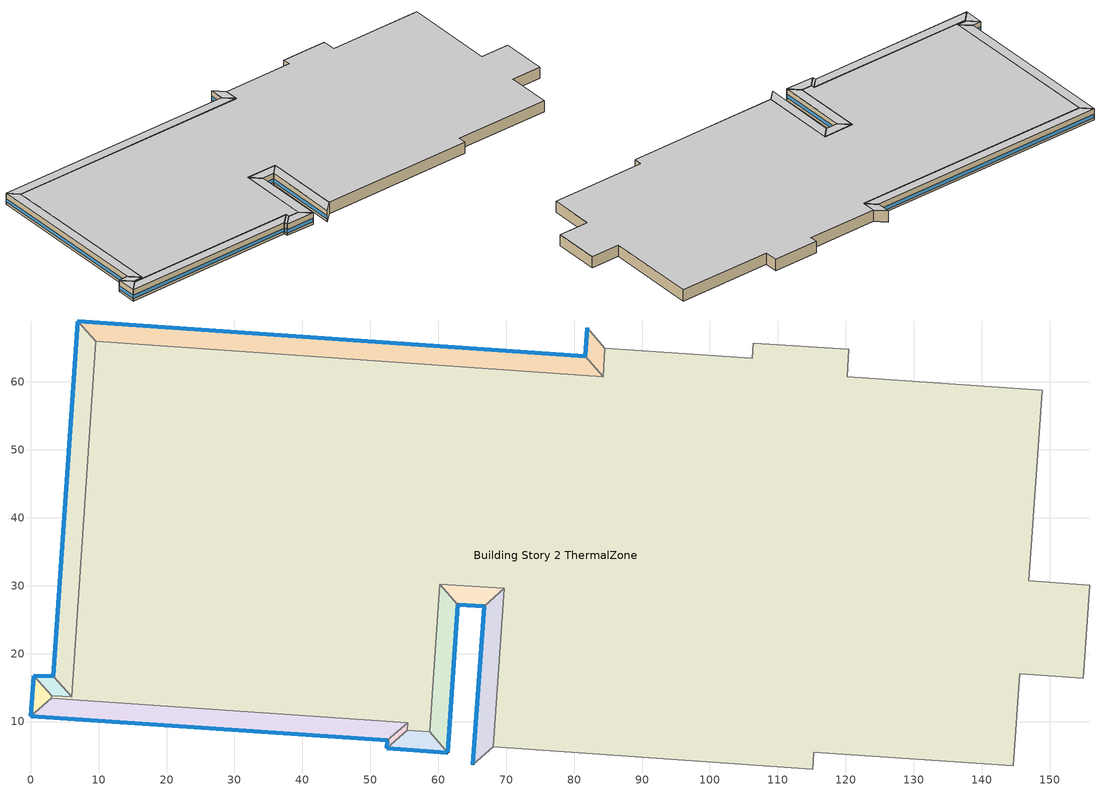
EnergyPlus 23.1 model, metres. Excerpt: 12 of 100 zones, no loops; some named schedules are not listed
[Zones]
Building Story 2 ThermalZone
 floor adiabatic (Typical Interior Floor): 84.28,60.74 84.54,64.97 106.2,63.5 106.37,65.72 120.42,64.78 120.17,60.78 148.88,58.79 146.95,30.7 155.91,30.03 154.97,16.35 145.59,17.01 144.67,3.46 115.27,5.46 115.11,3.02 68.09,6.29 69.74,29.63 60.24,30.21 58.76,8.47 55.45,8.72 55.53,9.84 3.02,13.4 3.09,13.79 6.02,13.68 9.58,65.95 z3.6
 wall adiabatic (Typical Interior Wall): 84.54,64.97 84.28,60.74 9.58,65.95 6.02,13.68 3.09,13.79 3.02,13.4 55.53,9.84 55.45,8.72 58.76,8.47 60.24,30.21 69.74,29.63 68.09,6.29 115.11,3.02 115.27,5.46 144.67,3.46 145.59,17.01 154.97,16.35 155.91,30.03 146.95,30.7 148.88,58.79 120.17,60.78 120.42,64.78 106.37,65.72 106.2,63.5 84.54,64.97 z3.6:7.2
 ceiling adiabatic (Typical Interior Ceiling): 9.58,65.95 6.02,13.68 3.09,13.79 3.02,13.4 55.53,9.84 55.45,8.72 58.76,8.47 60.24,30.21 69.74,29.63 68.09,6.29 115.11,3.02 115.27,5.46 144.67,3.46 145.59,17.01 154.97,16.35 155.91,30.03 146.95,30.7 148.88,58.79 120.17,60.78 120.42,64.78 106.37,65.72 106.2,63.5 84.54,64.97 84.28,60.74 z7.2
Building Story 2 ThermalZone 1
 floor adiabatic (Typical Interior Floor): 81.64,63.75 81.9,67.97 84.54,64.97 84.28,60.74 z3.6
 wall outside (Typical Insulated Steel Framed Exterior Wall R-12.99): 81.9,67.97 81.64,63.75 z3.6:7.2
 wall adiabatic (Typical Interior Wall): 81.64,63.75 84.28,60.74 84.54,64.97 81.9,67.97 z3.6:7.2
 window (U 0.55 SHGC 0.25): 81.89,67.94 81.65,63.77 z4.36:5.46
 ceiling adiabatic (Typical Interior Ceiling): 84.28,60.74 84.54,64.97 81.9,67.97 81.64,63.75 z7.2
Building Story 2 ThermalZone 15
 floor adiabatic (Typical Interior Ceiling): 65.06,3.67 66.74,26.99 69.74,29.63 68.09,6.29 z3.6
 wall outside (Typical Insulated Steel Framed Exterior Wall R-12.99): 66.74,26.99 65.06,3.67 z3.6:7.2
 wall adiabatic (Typical Interior Wall): 65.06,3.67 68.09,6.29 69.74,29.63 66.74,26.99 z3.6:7.2
 window (U 0.55 SHGC 0.25): 66.74,26.96 65.07,3.69 z4.36:5.44
 ceiling adiabatic (Typical Interior Ceiling): 68.09,6.29 69.74,29.63 66.74,26.99 65.06,3.67 z7.2
Building Story 2 ThermalZone 16
 floor adiabatic (Typical Interior Ceiling): 66.74,26.99 62.89,27.21 60.24,30.21 69.74,29.63 z3.6
 wall outside (Typical Insulated Steel Framed Exterior Wall R-12.99): 62.89,27.21 66.74,26.99 z3.6:7.2
 wall adiabatic (Typical Interior Wall): 66.74,26.99 69.74,29.63 60.24,30.21 62.89,27.21 z3.6:7.2
 window (U 0.55 SHGC 0.25): 62.91,27.21 66.71,26.99 z4.36:5.46
 ceiling adiabatic (Typical Interior Ceiling): 69.74,29.63 60.24,30.21 62.89,27.21 66.74,26.99 z7.2
Building Story 2 ThermalZone 17
 floor adiabatic (Typical Interior Ceiling): 62.89,27.21 61.38,5.44 58.76,8.47 60.24,30.21 z3.6
 wall outside (Typical Insulated Steel Framed Exterior Wall R-12.99): 61.38,5.44 62.89,27.21 z3.6:7.2
 wall adiabatic (Typical Interior Wall): 62.89,27.21 60.24,30.21 58.76,8.47 61.38,5.44 z3.6:7.2
 window (U 0.55 SHGC 0.25): 61.38,5.47 62.89,27.18 z4.36:5.44
 ceiling adiabatic (Typical Interior Ceiling): 60.24,30.21 58.76,8.47 61.38,5.44 62.89,27.21 z7.2
Building Story 2 ThermalZone 18
 floor adiabatic (Typical Interior Ceiling): 61.38,5.44 52.42,6.11 55.45,8.72 58.76,8.47 z3.6
 wall outside (Typical Insulated Steel Framed Exterior Wall R-12.99): 52.42,6.11 61.38,5.44 z3.6:7.2
 wall adiabatic (Typical Interior Wall): 61.38,5.44 58.76,8.47 55.45,8.72 52.42,6.11 z3.6:7.2
 window (U 0.55 SHGC 0.25): 52.45,6.11 61.35,5.44 z4.36:5.45
 ceiling adiabatic (Typical Interior Ceiling): 58.76,8.47 55.45,8.72 52.42,6.11 61.38,5.44 z7.2
Building Story 2 ThermalZone 19
 floor adiabatic (Typical Interior Ceiling): 52.42,6.11 52.5,7.22 55.53,9.84 55.45,8.72 z3.6
 wall outside (Typical Insulated Steel Framed Exterior Wall R-12.99): 52.5,7.22 52.42,6.11 z3.6:7.2
 wall adiabatic (Typical Interior Wall): 52.42,6.11 55.45,8.72 55.53,9.84 52.5,7.22 z3.6:7.2
 window (U 0.55 SHGC 0.25): 52.5,7.19 52.42,6.13 z4.36:5.49
 ceiling adiabatic (Typical Interior Ceiling): 55.45,8.72 55.53,9.84 52.5,7.22 52.42,6.11 z7.2
Building Story 2 ThermalZone 20
 floor adiabatic (Typical Interior Ceiling): 52.5,7.22 0,10.77 3.02,13.4 55.53,9.84 z3.6
 wall outside (Typical Insulated Steel Framed Exterior Wall R-12.99): 0,10.77 52.5,7.22 z3.6:7.2
 wall adiabatic (Typical Interior Wall): 52.5,7.22 55.53,9.84 3.02,13.4 0,10.77 z3.6:7.2
 window (U 0.55 SHGC 0.25): 0.03,10.77 52.48,7.22 z4.36:5.44
 ceiling adiabatic (Typical Interior Ceiling): 55.53,9.84 3.02,13.4 0,10.77 52.5,7.22 z7.2
Building Story 2 ThermalZone 21
 floor adiabatic (Typical Interior Ceiling): 0,10.77 0.42,16.77 3.09,13.79 3.02,13.4 z3.6
 wall outside (Typical Insulated Steel Framed Exterior Wall R-12.99): 0.42,16.77 0,10.77 z3.6:7.2
 wall adiabatic (Typical Interior Wall): 0,10.77 3.02,13.4 3.09,13.79 0.42,16.77 z3.6:7.2
 window (U 0.55 SHGC 0.25): 0.42,16.74 0,10.8 z4.36:5.45
 ceiling adiabatic (Typical Interior Ceiling): 3.02,13.4 3.09,13.79 0.42,16.77 0,10.77 z7.2
Building Story 2 ThermalZone 22
 floor adiabatic (Typical Interior Ceiling): 0.42,16.77 3.35,16.66 6.02,13.68 3.09,13.79 z3.6
 wall outside (Typical Insulated Steel Framed Exterior Wall R-12.99): 3.35,16.66 0.42,16.77 z3.6:7.2
 wall adiabatic (Typical Interior Wall): 0.42,16.77 3.09,13.79 6.02,13.68 3.35,16.66 z3.6:7.2
 window (U 0.55 SHGC 0.25): 3.32,16.66 0.44,16.77 z4.36:5.46
 ceiling adiabatic (Typical Interior Ceiling): 3.09,13.79 6.02,13.68 3.35,16.66 0.42,16.77 z7.2
Building Story 2 ThermalZone 23
 floor adiabatic (Typical Interior Ceiling): 3.35,16.66 6.95,68.97 9.58,65.95 6.02,13.68 z3.6
 wall outside (Typical Insulated Steel Framed Exterior Wall R-12.99): 6.95,68.97 3.35,16.66 z3.6:7.2
 wall adiabatic (Typical Interior Wall): 3.35,16.66 6.02,13.68 9.58,65.95 6.95,68.97 z3.6:7.2
 window (U 0.55 SHGC 0.25): 6.95,68.94 3.35,16.68 z4.36:5.44
 ceiling adiabatic (Typical Interior Ceiling): 6.02,13.68 9.58,65.95 6.95,68.97 3.35,16.66 z7.2
Building Story 2 ThermalZone 24
 floor adiabatic (Typical Interior Ceiling): 6.95,68.97 81.64,63.75 84.28,60.74 9.58,65.95 z3.6
 wall outside (Typical Insulated Steel Framed Exterior Wall R-12.99): 81.64,63.75 6.95,68.97 z3.6:7.2
 wall adiabatic (Typical Interior Wall): 6.95,68.97 9.58,65.95 84.28,60.74 81.64,63.75 z3.6:7.2
 window (U 0.55 SHGC 0.25): 81.62,63.75 6.98,68.97 z4.36:5.44
 ceiling adiabatic (Typical Interior Ceiling): 9.58,65.95 84.28,60.74 81.64,63.75 6.95,68.97 z7.2
[Building]
bld_16: Terrain=City
[Site:Location]
Jack Northrop Fld H_CA_USA: Latitude {deg}=41.3113; Longitude {deg}=-105.58; Time Zone {hr}=-8; Elevation {m}=21
[Site:GroundTemperature:FCfactorMethod]
18.8, 14.3, 13.6, 13.2, 13.3, 12.6, 15.3, 15.6, 17.7, 19.4, 19.7, 18.5
[Site:WaterMainsTemperature]
Calculation Method=Correlation; Annual Average Outdoor Air Temperature {C}=8.96667; Maximum Difference In Monthly Average Outdoor Air Temperatures {deltaC}=26.2
[SizingPeriod:DesignDay] Day of Month=21; Dry-Bulb Temperature Range Modifier Type=DefaultMultipliers; Humidity Condition Type=Wetbulb; Barometric Pressure {Pa}=98769; Rain Indicator=No; Snow Indicator=No; Daylight Saving Time Indicator=No; Begin Environment Reset Mode=FullResetAtBeginEnvironment
Name | Month | Day Type | Maximum Dry-Bulb Temperature {C} | Daily Dry-Bulb Temperature Range {deltaC} | Wetbulb or DewPoint at Maximum Dry-Bulb {C} | Wind Speed {m/s} | Wind Direction {deg} | Solar Model Indicator | ASHRAE Clear Sky Optical Depth for Beam Irradiance (taub) | ASHRAE Clear Sky Optical Depth for Diffuse Irradiance (taud) | Sky Clearness
Buffalo Niagara Intl Ap Ann Clg .4% Condns DB=>MWB 1 | 7 | SummerDesignDay | 30.3 | 9.3 | 21.8 | 5.7 | 240 | ASHRAETau | 0.462 | 2.001
Buffalo Niagara Intl Ap Ann Clg .4% Condns WB=>MDB 1 | 7 | SummerDesignDay | 27.8 | 9.3 | 23.8 | 5.7 | 240 | ASHRAETau | 0.462 | 2.001
Buffalo Niagara Intl Ap Ann Htg 99.6% Condns DB 1 | 1 | WinterDesignDay | -16.3 | 0 | -16.3 | 5.1 | 270 | ASHRAEClearSky |  |  | 0
[Material] Thermal Absorptance=0.9; Solar Absorptance=0.7
Name | Roughness | Thickness {m} | Conductivity {W/m-K} | Density {kg/m3} | Specific Heat {J/kg-K} | Visible Absorptance
100mm Normalweight concrete floor | MediumRough | 0.1016 | 2.31045 | 2322 | 832.557 | 0.7
25mm Stucco | Smooth | 0.0254 | 0.72 | 1856 | 840 | 0.7
5/8 in. Gypsum Board | MediumSmooth | 0.0159 | 0.16 | 800 | 1090 | 0.7
G01 13mm gypsum board | Smooth | 0.0127 | 0.160031 | 800.001 | 1090.73 | 0.5
Std Wood 6inch 1; Std Wood 6inch 2 | MediumSmooth | 0.15 | 0.12 | 540 | 1210 | 0.7
[Material:NoMass] Roughness=Smooth; Thermal Absorptance=0.9; Solar Absorptance=0.7
Name | Thermal Resistance {m2-K/W} | Visible Absorptance
CP02 CARPET PAD | 0.21648 | 0.8
Typical Insulation R-10.81 | 1.90342 | 0.7
[WindowMaterial:Gas]
Gap_1_W_0_0032: Gas Type=Air; Thickness {m}=0.0032
[WindowMaterial:Glazing] Optical Data Type=SpectralAverage; Infrared Transmittance at Normal Incidence=0; Back Side Infrared Hemispherical Emissivity=0.84; Conductivity {W/m-K}=1; Dirt Correction Factor for Solar and Visible Transmittance=1; Solar Diffusing=No
Name | Thickness {m} | Solar Transmittance at Normal Incidence | Front Side Solar Reflectance at Normal Incidence | Back Side Solar Reflectance at Normal Incidence | Visible Transmittance at Normal Incidence | Front Side Visible Reflectance at Normal Incidence | Back Side Visible Reflectance at Normal Incidence | Front Side Infrared Hemispherical Emissivity
Glass_2022F_LayerAvg | 0.0039 | 0.355897 | 0.394095 | 0.265645 | 0.677694 | 0.042734 | 0.05547 | 0.046
Glass_2175_LayerAvg | 0.0086 | 0.167758 | 0.217606 | 0.437978 | 0.416044 | 0.078729 | 0.10654 | 0.84
[Construction]
InteriorFurnishings 1: Std Wood 6inch 1
InteriorFurnishings 2: Std Wood 6inch 2
Typical Insulated Steel Framed Exterior Wall R-12.99: 25mm Stucco, 5/8 in. Gypsum Board, Typical Insulation R-10.81, 5/8 in. Gypsum Board
Typical Interior Ceiling: CP02 CARPET PAD, 100mm Normalweight concrete floor
Typical Interior Floor: 100mm Normalweight concrete floor, CP02 CARPET PAD
Typical Interior Wall: G01 13mm gypsum board, G01 13mm gypsum board
U 0.55 SHGC 0.25: Glass_2175_LayerAvg, Gap_1_W_0_0032, Glass_2022F_LayerAvg
[Zone] Multiplier=1; Part of Total Floor Area=Yes
Building Story 2 ThermalZone; Building Story 2 ThermalZone 1; Building Story 2 ThermalZone 15; Building Story 2 ThermalZone 16; Building Story 2 ThermalZone 17; Building Story 2 ThermalZone 18; Building Story 2 ThermalZone 19; Building Story 2 ThermalZone 20; Building Story 2 ThermalZone 21; Building Story 2 ThermalZone 22; Building Story 2 ThermalZone 23; Building Story 2 ThermalZone 24
[Space] Space Type=Story Mid Blended Space Type
Name | Zone
Building Story 2 Space | Building Story 2 ThermalZone
Building Story 2 Space 1 | Building Story 2 ThermalZone 1
Building Story 2 Space 15 | Building Story 2 ThermalZone 15
Building Story 2 Space 16 | Building Story 2 ThermalZone 16
Building Story 2 Space 17 | Building Story 2 ThermalZone 17
Building Story 2 Space 18 | Building Story 2 ThermalZone 18
Building Story 2 Space 19 | Building Story 2 ThermalZone 19
Building Story 2 Space 20 | Building Story 2 ThermalZone 20
Building Story 2 Space 21 | Building Story 2 ThermalZone 21
Building Story 2 Space 22 | Building Story 2 ThermalZone 22
Building Story 2 Space 23 | Building Story 2 ThermalZone 23
Building Story 2 Space 24 | Building Story 2 ThermalZone 24
[SpaceList]
Story Mid Blended Space Type: Building Story 2 Space 11, Building Story 2 Space, Building Story 2 Space 1, Building Story 2 Space 3, Building Story 2 Space 4, Building Story 2 Space 5, Building Story 2 Space 6, Building Story 2 Space 7, Building Story 2 Space 19, Building Story 2 Space 16, Building Story 2 Space 24, Building Story 2 Space 15, Building Story 2 Space 2, Building Story 2 Space 18, Building Story 2 Space 14, Building Story 2 Space 20, Building Story 2 Space 10, Building Story 2 Space 8, Building Story 2 Space 21, Building Story 2 Space 23, Building Story 2 Space 17, Building Story 2 Space 22, Building Story 2 Space 13, Building Story 2 Space 12, Building Story 2 Space 9
[InternalMass]
Name | Construction | Zone or ZoneList | Space or SpaceList | Surface Area {m2}
Building Story 2 Space SecondarySchool Classroom A  - Story Mid Mass; Building Story 2 Space SecondarySchool Classroom C  - Story Mid Mass | InteriorFurnishings 1 | Building Story 2 ThermalZone | Building Story 2 Space | 3436.07
Building Story 2 Space 1 SecondarySchool Classroom A  - Story Mid Mass; Building Story 2 Space 1 SecondarySchool Classroom C  - Story Mid Mass | InteriorFurnishings 1 | Building Story 2 ThermalZone 1 | Building Story 2 Space 1 | 5.33422
Building Story 2 Space 19 SecondarySchool Classroom A  - Story Mid Mass; Building Story 2 Space 19 SecondarySchool Classroom C  - Story Mid Mass | InteriorFurnishings 1 | Building Story 2 ThermalZone 19 | Building Story 2 Space 19 | 1.41863
Building Story 2 Space 16 SecondarySchool Classroom A  - Story Mid Mass; Building Story 2 Space 16 SecondarySchool Classroom C  - Story Mid Mass | InteriorFurnishings 1 | Building Story 2 ThermalZone 16 | Building Story 2 Space 16 | 8.461
Building Story 2 Space 24 SecondarySchool Classroom A  - Story Mid Mass; Building Story 2 Space 24 SecondarySchool Classroom C  - Story Mid Mass | InteriorFurnishings 1 | Building Story 2 ThermalZone 24 | Building Story 2 Space 24 | 94.526
Building Story 2 Space 15 SecondarySchool Classroom A  - Story Mid Mass; Building Story 2 Space 15 SecondarySchool Classroom C  - Story Mid Mass | InteriorFurnishings 1 | Building Story 2 ThermalZone 15 | Building Story 2 Space 15 | 29.4984
Building Story 2 Space 18 SecondarySchool Classroom A  - Story Mid Mass; Building Story 2 Space 18 SecondarySchool Classroom C  - Story Mid Mass | InteriorFurnishings 1 | Building Story 2 ThermalZone 18 | Building Story 2 Space 18 | 7.77531
Building Story 2 Space 20 SecondarySchool Classroom A  - Story Mid Mass; Building Story 2 Space 20 SecondarySchool Classroom C  - Story Mid Mass | InteriorFurnishings 1 | Building Story 2 ThermalZone 20 | Building Story 2 Space 20 | 66.4589
Building Story 2 Space 21 SecondarySchool Classroom A  - Story Mid Mass; Building Story 2 Space 21 SecondarySchool Classroom C  - Story Mid Mass | InteriorFurnishings 1 | Building Story 2 ThermalZone 21 | Building Story 2 Space 21 | 4.08603
Building Story 2 Space 23 SecondarySchool Classroom A  - Story Mid Mass; Building Story 2 Space 23 SecondarySchool Classroom C  - Story Mid Mass | InteriorFurnishings 1 | Building Story 2 ThermalZone 23 | Building Story 2 Space 23 | 66.8042
Building Story 2 Space 17 SecondarySchool Classroom A  - Story Mid Mass; Building Story 2 Space 17 SecondarySchool Classroom C  - Story Mid Mass | InteriorFurnishings 1 | Building Story 2 ThermalZone 17 | Building Story 2 Space 17 | 27.6343
Building Story 2 Space 22 SecondarySchool Classroom A  - Story Mid Mass; Building Story 2 Space 22 SecondarySchool Classroom C  - Story Mid Mass | InteriorFurnishings 1 | Building Story 2 ThermalZone 22 | Building Story 2 Space 22 | 3.77201
Building Story 2 Space SecondarySchool Classroom A end_a - Story Mid Mass; Building Story 2 Space SecondarySchool Classroom C end_a - Story Mid Mass | InteriorFurnishings 1 | Building Story 2 ThermalZone | Building Story 2 Space | 176.794
Building Story 2 Space 1 SecondarySchool Classroom A end_a - Story Mid Mass; Building Story 2 Space 1 SecondarySchool Classroom C end_a - Story Mid Mass | InteriorFurnishings 1 | Building Story 2 ThermalZone 1 | Building Story 2 Space 1 | 0.274458
Building Story 2 Space 19 SecondarySchool Classroom A end_a - Story Mid Mass; Building Story 2 Space 19 SecondarySchool Classroom C end_a - Story Mid Mass | InteriorFurnishings 1 | Building Story 2 ThermalZone 19 | Building Story 2 Space 19 | 0.0729919
Building Story 2 Space 16 SecondarySchool Classroom A end_a - Story Mid Mass; Building Story 2 Space 16 SecondarySchool Classroom C end_a - Story Mid Mass | InteriorFurnishings 1 | Building Story 2 ThermalZone 16 | Building Story 2 Space 16 | 0.435338
Building Story 2 Space 24 SecondarySchool Classroom A end_a - Story Mid Mass; Building Story 2 Space 24 SecondarySchool Classroom C end_a - Story Mid Mass | InteriorFurnishings 1 | Building Story 2 ThermalZone 24 | Building Story 2 Space 24 | 4.86359
Building Story 2 Space 15 SecondarySchool Classroom A end_a - Story Mid Mass; Building Story 2 Space 15 SecondarySchool Classroom C end_a - Story Mid Mass | InteriorFurnishings 1 | Building Story 2 ThermalZone 15 | Building Story 2 Space 15 | 1.51776
Building Story 2 Space 18 SecondarySchool Classroom A end_a - Story Mid Mass; Building Story 2 Space 18 SecondarySchool Classroom C end_a - Story Mid Mass | InteriorFurnishings 1 | Building Story 2 ThermalZone 18 | Building Story 2 Space 18 | 0.400058
Building Story 2 Space 20 SecondarySchool Classroom A end_a - Story Mid Mass; Building Story 2 Space 20 SecondarySchool Classroom C end_a - Story Mid Mass | InteriorFurnishings 1 | Building Story 2 ThermalZone 20 | Building Story 2 Space 20 | 3.41947
Building Story 2 Space 21 SecondarySchool Classroom A end_a - Story Mid Mass; Building Story 2 Space 21 SecondarySchool Classroom C end_a - Story Mid Mass | InteriorFurnishings 1 | Building Story 2 ThermalZone 21 | Building Story 2 Space 21 | 0.210236
Building Story 2 Space 23 SecondarySchool Classroom A end_a - Story Mid Mass; Building Story 2 Space 23 SecondarySchool Classroom C end_a - Story Mid Mass | InteriorFurnishings 1 | Building Story 2 ThermalZone 23 | Building Story 2 Space 23 | 3.43723
Building Story 2 Space 17 SecondarySchool Classroom A end_a - Story Mid Mass; Building Story 2 Space 17 SecondarySchool Classroom C end_a - Story Mid Mass | InteriorFurnishings 1 | Building Story 2 ThermalZone 17 | Building Story 2 Space 17 | 1.42185
Building Story 2 Space 22 SecondarySchool Classroom A end_a - Story Mid Mass; Building Story 2 Space 22 SecondarySchool Classroom C end_a - Story Mid Mass | InteriorFurnishings 1 | Building Story 2 ThermalZone 22 | Building Story 2 Space 22 | 0.194079
Building Story 2 Space SecondarySchool Corridor B  - Story Mid Mass | InteriorFurnishings 1 | Building Story 2 ThermalZone | Building Story 2 Space | 4845.08
Building Story 2 Space 1 SecondarySchool Corridor B  - Story Mid Mass | InteriorFurnishings 1 | Building Story 2 ThermalZone 1 | Building Story 2 Space 1 | 7.52158
Building Story 2 Space 19 SecondarySchool Corridor B  - Story Mid Mass | InteriorFurnishings 1 | Building Story 2 ThermalZone 19 | Building Story 2 Space 19 | 2.00036
Building Story 2 Space 16 SecondarySchool Corridor B  - Story Mid Mass | InteriorFurnishings 1 | Building Story 2 ThermalZone 16 | Building Story 2 Space 16 | 11.9305
Building Story 2 Space 24 SecondarySchool Corridor B  - Story Mid Mass | InteriorFurnishings 1 | Building Story 2 ThermalZone 24 | Building Story 2 Space 24 | 133.288
Building Story 2 Space 15 SecondarySchool Corridor B  - Story Mid Mass | InteriorFurnishings 1 | Building Story 2 ThermalZone 15 | Building Story 2 Space 15 | 41.5945
Building Story 2 Space 18 SecondarySchool Corridor B  - Story Mid Mass | InteriorFurnishings 1 | Building Story 2 ThermalZone 18 | Building Story 2 Space 18 | 10.9637
Building Story 2 Space 20 SecondarySchool Corridor B  - Story Mid Mass | InteriorFurnishings 1 | Building Story 2 ThermalZone 20 | Building Story 2 Space 20 | 93.7112
Building Story 2 Space 21 SecondarySchool Corridor B  - Story Mid Mass | InteriorFurnishings 1 | Building Story 2 ThermalZone 21 | Building Story 2 Space 21 | 5.76156
Building Story 2 Space 23 SecondarySchool Corridor B  - Story Mid Mass | InteriorFurnishings 1 | Building Story 2 ThermalZone 23 | Building Story 2 Space 23 | 94.1981
Building Story 2 Space 17 SecondarySchool Corridor B  - Story Mid Mass | InteriorFurnishings 1 | Building Story 2 ThermalZone 17 | Building Story 2 Space 17 | 38.9661
Building Story 2 Space 22 SecondarySchool Corridor B  - Story Mid Mass | InteriorFurnishings 1 | Building Story 2 ThermalZone 22 | Building Story 2 Space 22 | 5.31877
Building Story 2 Space SecondarySchool Corridor B end_a - Story Mid Mass | InteriorFurnishings 1 | Building Story 2 ThermalZone | Building Story 2 Space | 249.291
Building Story 2 Space 1 SecondarySchool Corridor B end_a - Story Mid Mass | InteriorFurnishings 1 | Building Story 2 ThermalZone 1 | Building Story 2 Space 1 | 0.387003
Building Story 2 Space 19 SecondarySchool Corridor B end_a - Story Mid Mass | InteriorFurnishings 1 | Building Story 2 ThermalZone 19 | Building Story 2 Space 19 | 0.102923
Building Story 2 Space 16 SecondarySchool Corridor B end_a - Story Mid Mass | InteriorFurnishings 1 | Building Story 2 ThermalZone 16 | Building Story 2 Space 16 | 0.613854
Building Story 2 Space 24 SecondarySchool Corridor B end_a - Story Mid Mass | InteriorFurnishings 1 | Building Story 2 ThermalZone 24 | Building Story 2 Space 24 | 6.85796
Building Story 2 Space 15 SecondarySchool Corridor B end_a - Story Mid Mass | InteriorFurnishings 1 | Building Story 2 ThermalZone 15 | Building Story 2 Space 15 | 2.14014
Building Story 2 Space 18 SecondarySchool Corridor B end_a - Story Mid Mass | InteriorFurnishings 1 | Building Story 2 ThermalZone 18 | Building Story 2 Space 18 | 0.564107
Building Story 2 Space 20 SecondarySchool Corridor B end_a - Story Mid Mass | InteriorFurnishings 1 | Building Story 2 ThermalZone 20 | Building Story 2 Space 20 | 4.82166
Building Story 2 Space 21 SecondarySchool Corridor B end_a - Story Mid Mass | InteriorFurnishings 1 | Building Story 2 ThermalZone 21 | Building Story 2 Space 21 | 0.296446
Building Story 2 Space 23 SecondarySchool Corridor B end_a - Story Mid Mass | InteriorFurnishings 1 | Building Story 2 ThermalZone 23 | Building Story 2 Space 23 | 4.84672
Building Story 2 Space 17 SecondarySchool Corridor B end_a - Story Mid Mass | InteriorFurnishings 1 | Building Story 2 ThermalZone 17 | Building Story 2 Space 17 | 2.0049
Building Story 2 Space 22 SecondarySchool Corridor B end_a - Story Mid Mass | InteriorFurnishings 1 | Building Story 2 ThermalZone 22 | Building Story 2 Space 22 | 0.273663
Building Story 2 Space SecondarySchool Gym A  - Story Mid Mass; Building Story 2 Space SecondarySchool Gym C  - Story Mid Mass | InteriorFurnishings 1 | Building Story 2 ThermalZone | Building Story 2 Space | 143.261
Building Story 2 Space 1 SecondarySchool Gym A  - Story Mid Mass; Building Story 2 Space 1 SecondarySchool Gym C  - Story Mid Mass | InteriorFurnishings 1 | Building Story 2 ThermalZone 1 | Building Story 2 Space 1 | 0.222401
Building Story 2 Space 19 SecondarySchool Gym A  - Story Mid Mass; Building Story 2 Space 19 SecondarySchool Gym C  - Story Mid Mass | InteriorFurnishings 1 | Building Story 2 ThermalZone 19 | Building Story 2 Space 19 | 0.0591473
Building Story 2 Space 16 SecondarySchool Gym A  - Story Mid Mass; Building Story 2 Space 16 SecondarySchool Gym C  - Story Mid Mass | InteriorFurnishings 1 | Building Story 2 ThermalZone 16 | Building Story 2 Space 16 | 0.352766
Building Story 2 Space 24 SecondarySchool Gym A  - Story Mid Mass; Building Story 2 Space 24 SecondarySchool Gym C  - Story Mid Mass | InteriorFurnishings 1 | Building Story 2 ThermalZone 24 | Building Story 2 Space 24 | 3.9411
Building Story 2 Space 15 SecondarySchool Gym A  - Story Mid Mass; Building Story 2 Space 15 SecondarySchool Gym C  - Story Mid Mass | InteriorFurnishings 1 | Building Story 2 ThermalZone 15 | Building Story 2 Space 15 | 1.22988
Building Story 2 Space 18 SecondarySchool Gym A  - Story Mid Mass; Building Story 2 Space 18 SecondarySchool Gym C  - Story Mid Mass | InteriorFurnishings 1 | Building Story 2 ThermalZone 18 | Building Story 2 Space 18 | 0.324178
Building Story 2 Space 20 SecondarySchool Gym A  - Story Mid Mass; Building Story 2 Space 20 SecondarySchool Gym C  - Story Mid Mass | InteriorFurnishings 1 | Building Story 2 ThermalZone 20 | Building Story 2 Space 20 | 2.77089
Building Story 2 Space 21 SecondarySchool Gym A  - Story Mid Mass; Building Story 2 Space 21 SecondarySchool Gym C  - Story Mid Mass | InteriorFurnishings 1 | Building Story 2 ThermalZone 21 | Building Story 2 Space 21 | 0.17036
Building Story 2 Space 23 SecondarySchool Gym A  - Story Mid Mass; Building Story 2 Space 23 SecondarySchool Gym C  - Story Mid Mass | InteriorFurnishings 1 | Building Story 2 ThermalZone 23 | Building Story 2 Space 23 | 2.78528
Building Story 2 Space 17 SecondarySchool Gym A  - Story Mid Mass; Building Story 2 Space 17 SecondarySchool Gym C  - Story Mid Mass | InteriorFurnishings 1 | Building Story 2 ThermalZone 17 | Building Story 2 Space 17 | 1.15216
Building Story 2 Space 22 SecondarySchool Gym A  - Story Mid Mass; Building Story 2 Space 22 SecondarySchool Gym C  - Story Mid Mass | InteriorFurnishings 1 | Building Story 2 ThermalZone 22 | Building Story 2 Space 22 | 0.157267
Building Story 2 Space SecondarySchool Gym A end_b - Story Mid Mass; Building Story 2 Space SecondarySchool Gym C end_b - Story Mid Mass | InteriorFurnishings 1 | Building Story 2 ThermalZone | Building Story 2 Space | 35.5046
Building Story 2 Space 1 SecondarySchool Gym A end_b - Story Mid Mass; Building Story 2 Space 1 SecondarySchool Gym C end_b - Story Mid Mass | InteriorFurnishings 1 | Building Story 2 ThermalZone 1 | Building Story 2 Space 1 | 0.055118
Building Story 2 Space 19 SecondarySchool Gym A end_b - Story Mid Mass; Building Story 2 Space 19 SecondarySchool Gym C end_b - Story Mid Mass | InteriorFurnishings 1 | Building Story 2 ThermalZone 19 | Building Story 2 Space 19 | 0.0146586
Building Story 2 Space 16 SecondarySchool Gym A end_b - Story Mid Mass; Building Story 2 Space 16 SecondarySchool Gym C end_b - Story Mid Mass | InteriorFurnishings 1 | Building Story 2 ThermalZone 16 | Building Story 2 Space 16 | 0.0874267
Building Story 2 Space 24 SecondarySchool Gym A end_b - Story Mid Mass; Building Story 2 Space 24 SecondarySchool Gym C end_b - Story Mid Mass | InteriorFurnishings 1 | Building Story 2 ThermalZone 24 | Building Story 2 Space 24 | 0.976728
Building Story 2 Space 15 SecondarySchool Gym A end_b - Story Mid Mass; Building Story 2 Space 15 SecondarySchool Gym C end_b - Story Mid Mass | InteriorFurnishings 1 | Building Story 2 ThermalZone 15 | Building Story 2 Space 15 | 0.304804
Building Story 2 Space 18 SecondarySchool Gym A end_b - Story Mid Mass; Building Story 2 Space 18 SecondarySchool Gym C end_b - Story Mid Mass | InteriorFurnishings 1 | Building Story 2 ThermalZone 18 | Building Story 2 Space 18 | 0.0803416
Building Story 2 Space 20 SecondarySchool Gym A end_b - Story Mid Mass; Building Story 2 Space 20 SecondarySchool Gym C end_b - Story Mid Mass | InteriorFurnishings 1 | Building Story 2 ThermalZone 20 | Building Story 2 Space 20 | 0.686713
Building Story 2 Space 21 SecondarySchool Gym A end_b - Story Mid Mass; Building Story 2 Space 21 SecondarySchool Gym C end_b - Story Mid Mass | InteriorFurnishings 1 | Building Story 2 ThermalZone 21 | Building Story 2 Space 21 | 0.0422206
Building Story 2 Space 23 SecondarySchool Gym A end_b - Story Mid Mass; Building Story 2 Space 23 SecondarySchool Gym C end_b - Story Mid Mass | InteriorFurnishings 1 | Building Story 2 ThermalZone 23 | Building Story 2 Space 23 | 0.690281
Building Story 2 Space 17 SecondarySchool Gym A end_b - Story Mid Mass; Building Story 2 Space 17 SecondarySchool Gym C end_b - Story Mid Mass | InteriorFurnishings 1 | Building Story 2 ThermalZone 17 | Building Story 2 Space 17 | 0.285543
Building Story 2 Space 22 SecondarySchool Gym A end_b - Story Mid Mass; Building Story 2 Space 22 SecondarySchool Gym C end_b - Story Mid Mass | InteriorFurnishings 1 | Building Story 2 ThermalZone 22 | Building Story 2 Space 22 | 0.0389758
Building Story 2 Space SecondarySchool Gym B  - Story Mid Mass | InteriorFurnishings 1 | Building Story 2 ThermalZone | Building Story 2 Space | 2146.09
Building Story 2 Space 1 SecondarySchool Gym B  - Story Mid Mass | InteriorFurnishings 1 | Building Story 2 ThermalZone 1 | Building Story 2 Space 1 | 3.33163
Building Story 2 Space 19 SecondarySchool Gym B  - Story Mid Mass | InteriorFurnishings 1 | Building Story 2 ThermalZone 19 | Building Story 2 Space 19 | 0.886045
Building Story 2 Space 16 SecondarySchool Gym B  - Story Mid Mass | InteriorFurnishings 1 | Building Story 2 ThermalZone 16 | Building Story 2 Space 16 | 5.28455
Building Story 2 Space 24 SecondarySchool Gym B  - Story Mid Mass | InteriorFurnishings 1 | Building Story 2 ThermalZone 24 | Building Story 2 Space 24 | 59.0388
Building Story 2 Space 15 SecondarySchool Gym B  - Story Mid Mass | InteriorFurnishings 1 | Building Story 2 ThermalZone 15 | Building Story 2 Space 15 | 18.424
Building Story 2 Space 18 SecondarySchool Gym B  - Story Mid Mass | InteriorFurnishings 1 | Building Story 2 ThermalZone 18 | Building Story 2 Space 18 | 4.85629
Building Story 2 Space 20 SecondarySchool Gym B  - Story Mid Mass | InteriorFurnishings 1 | Building Story 2 ThermalZone 20 | Building Story 2 Space 20 | 41.5087
Building Story 2 Space 21 SecondarySchool Gym B  - Story Mid Mass | InteriorFurnishings 1 | Building Story 2 ThermalZone 21 | Building Story 2 Space 21 | 2.55204
Building Story 2 Space 23 SecondarySchool Gym B  - Story Mid Mass | InteriorFurnishings 1 | Building Story 2 ThermalZone 23 | Building Story 2 Space 23 | 41.7244
Building Story 2 Space 17 SecondarySchool Gym B  - Story Mid Mass | InteriorFurnishings 1 | Building Story 2 ThermalZone 17 | Building Story 2 Space 17 | 17.2598
Building Story 2 Space 22 SecondarySchool Gym B  - Story Mid Mass | InteriorFurnishings 1 | Building Story 2 ThermalZone 22 | Building Story 2 Space 22 | 2.35591
Building Story 2 Space SecondarySchool Gym B end_b - Story Mid Mass | InteriorFurnishings 1 | Building Story 2 ThermalZone | Building Story 2 Space | 531.87
Building Story 2 Space 1 SecondarySchool Gym B end_b - Story Mid Mass | InteriorFurnishings 1 | Building Story 2 ThermalZone 1 | Building Story 2 Space 1 | 0.825684
Building Story 2 Space 19 SecondarySchool Gym B end_b - Story Mid Mass | InteriorFurnishings 1 | Building Story 2 ThermalZone 19 | Building Story 2 Space 19 | 0.21959
Building Story 2 Space 16 SecondarySchool Gym B end_b - Story Mid Mass | InteriorFurnishings 1 | Building Story 2 ThermalZone 16 | Building Story 2 Space 16 | 1.30968
Building Story 2 Space 24 SecondarySchool Gym B end_b - Story Mid Mass | InteriorFurnishings 1 | Building Story 2 ThermalZone 24 | Building Story 2 Space 24 | 14.6317
Building Story 2 Space 15 SecondarySchool Gym B end_b - Story Mid Mass | InteriorFurnishings 1 | Building Story 2 ThermalZone 15 | Building Story 2 Space 15 | 4.56605
Building Story 2 Space 18 SecondarySchool Gym B end_b - Story Mid Mass | InteriorFurnishings 1 | Building Story 2 ThermalZone 18 | Building Story 2 Space 18 | 1.20354
Building Story 2 Space 20 SecondarySchool Gym B end_b - Story Mid Mass | InteriorFurnishings 1 | Building Story 2 ThermalZone 20 | Building Story 2 Space 20 | 10.2872
Building Story 2 Space 21 SecondarySchool Gym B end_b - Story Mid Mass | InteriorFurnishings 1 | Building Story 2 ThermalZone 21 | Building Story 2 Space 21 | 0.632477
Building Story 2 Space 23 SecondarySchool Gym B end_b - Story Mid Mass | InteriorFurnishings 1 | Building Story 2 ThermalZone 23 | Building Story 2 Space 23 | 10.3406
Building Story 2 Space 17 SecondarySchool Gym B end_b - Story Mid Mass | InteriorFurnishings 1 | Building Story 2 ThermalZone 17 | Building Story 2 Space 17 | 4.27751
Building Story 2 Space 22 SecondarySchool Gym B end_b - Story Mid Mass | InteriorFurnishings 1 | Building Story 2 ThermalZone 22 | Building Story 2 Space 22 | 0.583869
Building Story 2 Space Mass | InteriorFurnishings 2 | Building Story 2 ThermalZone | Building Story 2 Space | 15355.6
Building Story 2 Space 1 Mass | InteriorFurnishings 2 | Building Story 2 ThermalZone 1 | Building Story 2 Space 1 | 23.8383
Building Story 2 Space 15 Mass | InteriorFurnishings 2 | Building Story 2 ThermalZone 15 | Building Story 2 Space 15 | 131.826
Building Story 2 Space 16 Mass | InteriorFurnishings 2 | Building Story 2 ThermalZone 16 | Building Story 2 Space 16 | 37.8117
Building Story 2 Space 17 Mass | InteriorFurnishings 2 | Building Story 2 ThermalZone 17 | Building Story 2 Space 17 | 123.496
Building Story 2 Space 18 Mass | InteriorFurnishings 2 | Building Story 2 ThermalZone 18 | Building Story 2 Space 18 | 34.7474
Building Story 2 Space 19 Mass | InteriorFurnishings 2 | Building Story 2 ThermalZone 19 | Building Story 2 Space 19 | 6.33977
Building Story 2 Space 20 Mass | InteriorFurnishings 2 | Building Story 2 ThermalZone 20 | Building Story 2 Space 20 | 297.001
Building Story 2 Space 21 Mass | InteriorFurnishings 2 | Building Story 2 ThermalZone 21 | Building Story 2 Space 21 | 18.2602
Building Story 2 Space 22 Mass | InteriorFurnishings 2 | Building Story 2 ThermalZone 22 | Building Story 2 Space 22 | 16.8569
Building Story 2 Space 23 Mass | InteriorFurnishings 2 | Building Story 2 ThermalZone 23 | Building Story 2 Space 23 | 298.544
Building Story 2 Space 24 Mass | InteriorFurnishings 2 | Building Story 2 ThermalZone 24 | Building Story 2 Space 24 | 422.431
[Lights] Zone or ZoneList or Space or SpaceList=Story Mid Blended Space Type; Design Level Calculation Method=Watts/Area; Return Air Fraction=0; Fraction Radiant=0.37; Fraction Visible=0.2; Fraction Replaceable=1
Name | Schedule | Watts per Zone Floor Area {W/m2}
SecondarySchool Classroom Lights 1 | SchoolSecondary BLDG_LIGHT_CLASSROOM_SCH_2013 | 6.28069
SecondarySchool Corridor Lights 1 | SchoolSecondary BLDG_LIGHT_CORRIDOR_SCH_2013 | 2.35688
SecondarySchool Gym Lights 2 | SchoolSecondary BLDG_LIGHT_GYM_SCH_2013 | 1.53202
[People] Zone or ZoneList or Space or SpaceList=Story Mid Blended Space Type; Number of People Calculation Method=People/Area; Fraction Radiant=0.3; Activity Level Schedule=SchoolSecondary ACTIVITY_SCH; Enable ASHRAE 55 Comfort Warnings=Yes; Mean Radiant Temperature Calculation Type=ZoneAveraged; Work Efficiency Schedule=Work Efficiency Schedule; Clothing Insulation Schedule=Clothing Schedule; Air Velocity Schedule=Air Velocity Schedule; Thermal Comfort Model 1 Type=Fanger
Name | Number of People Schedule | People per Floor Area {person/m2}
SecondarySchool Classroom People 1 | SchoolSecondary BLDG_OCC_SCH | 0.177277
SecondarySchool Gym People 2 | SchoolSecondary BLDG_OCC_SCH_Gym | 0.0638343
[ElectricEquipment] Zone or ZoneList or Space or SpaceList=Story Mid Blended Space Type; Schedule=SchoolSecondary BLDG_EQUIP_SCH_2013; Design Level Calculation Method=Watts/Area; Fraction Latent=0; Fraction Radiant=0.5; Fraction Lost=0
Name | Watts per Zone Floor Area {W/m2}
SecondarySchool Classroom Elec Equip 1 | 4.70545
SecondarySchool Corridor Elec Equip 1 | 1.32128
SecondarySchool Gym Elec Equip 2 | 0.978793
[ZoneInfiltration:DesignFlowRate] Zone or ZoneList or Space or SpaceList=Story Mid Blended Space Type; Schedule=Always On Discrete; Design Flow Rate Calculation Method=Flow/ExteriorArea; Constant Term Coefficient=0; Temperature Term Coefficient=0; Velocity Term Coefficient=0.224; Velocity Squared Term Coefficient=0
Name | Flow Rate per Exterior Surface Area {m3/s-m2}
SecondarySchool Classroom A  - Story Mid Infiltration; SecondarySchool Classroom C  - Story Mid Infiltration | 0.000130385
SecondarySchool Classroom A end_a - Story Mid Infiltration; SecondarySchool Classroom C end_a - Story Mid Infiltration | 4.01141e-05
SecondarySchool Corridor B end_a - Story Mid Infiltration | 4.71038e-05
SecondarySchool Gym A  - Story Mid Infiltration; SecondarySchool Gym C  - Story Mid Infiltration | 2.70693e-05
SecondarySchool Gym A end_b - Story Mid Infiltration; SecondarySchool Gym C end_b - Story Mid Infiltration | 1.34173e-05
SecondarySchool Gym B end_b - Story Mid Infiltration | 0.000100497
[Daylighting:Controls] Lighting Control Type=Stepped; Minimum Input Power Fraction for Continuous or ContinuousOff Dimming Control=0.3; Minimum Light Output Fraction for Continuous or ContinuousOff Dimming Control=0.2; Number of Stepped Control Steps=3; Probability Lighting will be Reset When Needed in Manual Stepped Control=1; Glare Calculation Azimuth Angle of View Direction Clockwise from Zone y-Axis {deg}=-0; Maximum Allowable Discomfort Glare Index=22; Illuminance Setpoint at Reference Point 1 {lux}=215; Illuminance Setpoint at Reference Point 2 {lux}=215
Name | Zone or Space | Glare Calculation Daylighting Reference Point | Daylighting Reference Point 1 | Fraction of Lights Controlled by Reference Point 1 | Daylighting Reference Point 2 | Fraction of Lights Controlled by Reference Point 2
Building Story 2 ThermalZone 15 DaylightingControls | Building Story 2 ThermalZone 15 | Building Story 2 Space 15 Daylt Sensor 1 | Building Story 2 Space 15 Daylt Sensor 1 | 0.647 | Building Story 2 Space 15 Daylt Sensor 2 | 0.324
Building Story 2 ThermalZone 17 DaylightingControls | Building Story 2 ThermalZone 17 | Building Story 2 Space 17 Daylt Sensor 1 | Building Story 2 Space 17 Daylt Sensor 1 | 0.644 | Building Story 2 Space 17 Daylt Sensor 2 | 0.326
Building Story 2 ThermalZone 20 DaylightingControls | Building Story 2 ThermalZone 20 | Building Story 2 Space 20 Daylt Sensor 1 | Building Story 2 Space 20 Daylt Sensor 1 | 0.65 | Building Story 2 Space 20 Daylt Sensor 2 | 0.337
Building Story 2 ThermalZone 23 DaylightingControls | Building Story 2 ThermalZone 23 | Building Story 2 Space 23 Daylt Sensor 1 | Building Story 2 Space 23 Daylt Sensor 1 | 0.644 | Building Story 2 Space 23 Daylt Sensor 2 | 0.343
Building Story 2 ThermalZone 24 DaylightingControls | Building Story 2 ThermalZone 24 | Building Story 2 Space 24 Daylt Sensor 1 | Building Story 2 Space 24 Daylt Sensor 1 | 0.651 | Building Story 2 Space 24 Daylt Sensor 2 | 0.34
[Exterior:Lights] Control Option=AstronomicalClock
Name | Schedule | Design Level {W}
Building Facades | Schedule Ruleset 1 | 1910.28
Main Entries | Schedule Ruleset 2 | 934.191
Other Doors | Schedule Ruleset 2 | 2078.57
Parking Areas and Drives | Schedule Ruleset 2 | 37178.1
[Schedule:Week:Daily]
SchoolSecondary BLDG_LIGHT_CLASSROOM_SCH_2013 Week Rule - Jan1-Jan3: SchoolSecondary BLDG_LIGHT_CLASSROOM_SCH_2013 Wkdy Day, SchoolSecondary BLDG_LIGHT_CLASSROOM_SCH_2013 Wkdy Day, SchoolSecondary BLDG_LIGHT_CLASSROOM_SCH_2013 Wkdy Day, SchoolSecondary BLDG_LIGHT_CLASSROOM_SCH_2013 Wkdy Day, SchoolSecondary BLDG_LIGHT_CLASSROOM_SCH_2013 Wkdy Day, SchoolSecondary BLDG_LIGHT_CLASSROOM_SCH_2013 Wkdy Day, SchoolSecondary BLDG_LIGHT_CLASSROOM_SCH_2013 Wknd Day, SchoolSecondary BLDG_LIGHT_CLASSROOM_SCH_2013 Default, SchoolSecondary BLDG_LIGHT_CLASSROOM_SCH_2013 Summer Design Day, SchoolSecondary BLDG_LIGHT_CLASSROOM_SCH_2013 Winter Design Day, SchoolSecondary BLDG_LIGHT_CLASSROOM_SCH_2013 Default, SchoolSecondary BLDG_LIGHT_CLASSROOM_SCH_2013 Default
SchoolSecondary BLDG_LIGHT_CLASSROOM_SCH_2013 Week Rule - Jan4-Jun27: SchoolSecondary BLDG_LIGHT_CLASSROOM_SCH_2013 Wknd Day, SchoolSecondary BLDG_LIGHT_CLASSROOM_SCH_2013 Wkdy Day, SchoolSecondary BLDG_LIGHT_CLASSROOM_SCH_2013 Wkdy Day, SchoolSecondary BLDG_LIGHT_CLASSROOM_SCH_2013 Wkdy Day, SchoolSecondary BLDG_LIGHT_CLASSROOM_SCH_2013 Wkdy Day, SchoolSecondary BLDG_LIGHT_CLASSROOM_SCH_2013 Wkdy Day, SchoolSecondary BLDG_LIGHT_CLASSROOM_SCH_2013 Wknd Day, SchoolSecondary BLDG_LIGHT_CLASSROOM_SCH_2013 Default, SchoolSecondary BLDG_LIGHT_CLASSROOM_SCH_2013 Summer Design Day, SchoolSecondary BLDG_LIGHT_CLASSROOM_SCH_2013 Winter Design Day, SchoolSecondary BLDG_LIGHT_CLASSROOM_SCH_2013 Default, SchoolSecondary BLDG_LIGHT_CLASSROOM_SCH_2013 Default
SchoolSecondary BLDG_LIGHT_CLASSROOM_SCH_2013 Week Rule - Jun28-Jul4: SchoolSecondary BLDG_LIGHT_CLASSROOM_SCH_2013 Wknd Day, SchoolSecondary BLDG_LIGHT_CLASSROOM_SCH_2013 Wkdy Day, SchoolSecondary BLDG_LIGHT_CLASSROOM_SCH_2013 Wkdy Day, SchoolSecondary BLDG_LIGHT_CLASSROOM_SCH_2013 Wkdy Day 1, SchoolSecondary BLDG_LIGHT_CLASSROOM_SCH_2013 Wkdy Day 1, SchoolSecondary BLDG_LIGHT_CLASSROOM_SCH_2013 Wkdy Day 1, SchoolSecondary BLDG_LIGHT_CLASSROOM_SCH_2013 Wknd Day 1, SchoolSecondary BLDG_LIGHT_CLASSROOM_SCH_2013 Default, SchoolSecondary BLDG_LIGHT_CLASSROOM_SCH_2013 Summer Design Day, SchoolSecondary BLDG_LIGHT_CLASSROOM_SCH_2013 Winter Design Day, SchoolSecondary BLDG_LIGHT_CLASSROOM_SCH_2013 Default, SchoolSecondary BLDG_LIGHT_CLASSROOM_SCH_2013 Default
SchoolSecondary BLDG_LIGHT_CLASSROOM_SCH_2013 Week Rule - Jul5-Aug29: SchoolSecondary BLDG_LIGHT_CLASSROOM_SCH_2013 Wknd Day 1, SchoolSecondary BLDG_LIGHT_CLASSROOM_SCH_2013 Wkdy Day 1, SchoolSecondary BLDG_LIGHT_CLASSROOM_SCH_2013 Wkdy Day 1, SchoolSecondary BLDG_LIGHT_CLASSROOM_SCH_2013 Wkdy Day 1, SchoolSecondary BLDG_LIGHT_CLASSROOM_SCH_2013 Wkdy Day 1, SchoolSecondary BLDG_LIGHT_CLASSROOM_SCH_2013 Wkdy Day 1, SchoolSecondary BLDG_LIGHT_CLASSROOM_SCH_2013 Wknd Day 1, SchoolSecondary BLDG_LIGHT_CLASSROOM_SCH_2013 Default, SchoolSecondary BLDG_LIGHT_CLASSROOM_SCH_2013 Summer Design Day, SchoolSecondary BLDG_LIGHT_CLASSROOM_SCH_2013 Winter Design Day, SchoolSecondary BLDG_LIGHT_CLASSROOM_SCH_2013 Default, SchoolSecondary BLDG_LIGHT_CLASSROOM_SCH_2013 Default
SchoolSecondary BLDG_LIGHT_CLASSROOM_SCH_2013 Week Rule - Aug30-Sep5: SchoolSecondary BLDG_LIGHT_CLASSROOM_SCH_2013 Wknd Day 1, SchoolSecondary BLDG_LIGHT_CLASSROOM_SCH_2013 Wkdy Day 1, SchoolSecondary BLDG_LIGHT_CLASSROOM_SCH_2013 Wkdy Day 2, SchoolSecondary BLDG_LIGHT_CLASSROOM_SCH_2013 Wkdy Day 2, SchoolSecondary BLDG_LIGHT_CLASSROOM_SCH_2013 Wkdy Day 2, SchoolSecondary BLDG_LIGHT_CLASSROOM_SCH_2013 Wkdy Day 2, SchoolSecondary BLDG_LIGHT_CLASSROOM_SCH_2013 Default, SchoolSecondary BLDG_LIGHT_CLASSROOM_SCH_2013 Default, SchoolSecondary BLDG_LIGHT_CLASSROOM_SCH_2013 Summer Design Day, SchoolSecondary BLDG_LIGHT_CLASSROOM_SCH_2013 Winter Design Day, SchoolSecondary BLDG_LIGHT_CLASSROOM_SCH_2013 Default, SchoolSecondary BLDG_LIGHT_CLASSROOM_SCH_2013 Default
SchoolSecondary BLDG_LIGHT_CLASSROOM_SCH_2013 Week Rule - Sep6-Dec31: SchoolSecondary BLDG_LIGHT_CLASSROOM_SCH_2013 Default, SchoolSecondary BLDG_LIGHT_CLASSROOM_SCH_2013 Wkdy Day 2, SchoolSecondary BLDG_LIGHT_CLASSROOM_SCH_2013 Wkdy Day 2, SchoolSecondary BLDG_LIGHT_CLASSROOM_SCH_2013 Wkdy Day 2, SchoolSecondary BLDG_LIGHT_CLASSROOM_SCH_2013 Wkdy Day 2, SchoolSecondary BLDG_LIGHT_CLASSROOM_SCH_2013 Wkdy Day 2, SchoolSecondary BLDG_LIGHT_CLASSROOM_SCH_2013 Default, SchoolSecondary BLDG_LIGHT_CLASSROOM_SCH_2013 Default, SchoolSecondary BLDG_LIGHT_CLASSROOM_SCH_2013 Summer Design Day, SchoolSecondary BLDG_LIGHT_CLASSROOM_SCH_2013 Winter Design Day, SchoolSecondary BLDG_LIGHT_CLASSROOM_SCH_2013 Default, SchoolSecondary BLDG_LIGHT_CLASSROOM_SCH_2013 Default
SchoolSecondary BLDG_LIGHT_CORRIDOR_SCH_2013 Week Rule - Jan1-Jan3: SchoolSecondary BLDG_LIGHT_CORRIDOR_SCH_2013 Wkdy Day, SchoolSecondary BLDG_LIGHT_CORRIDOR_SCH_2013 Wkdy Day, SchoolSecondary BLDG_LIGHT_CORRIDOR_SCH_2013 Wkdy Day, SchoolSecondary BLDG_LIGHT_CORRIDOR_SCH_2013 Wkdy Day, SchoolSecondary BLDG_LIGHT_CORRIDOR_SCH_2013 Wkdy Day, SchoolSecondary BLDG_LIGHT_CORRIDOR_SCH_2013 Wkdy Day, SchoolSecondary BLDG_LIGHT_CORRIDOR_SCH_2013 Wknd Day, SchoolSecondary BLDG_LIGHT_CORRIDOR_SCH_2013 Default, SchoolSecondary BLDG_LIGHT_CORRIDOR_SCH_2013 Summer Design Day, SchoolSecondary BLDG_LIGHT_CORRIDOR_SCH_2013 Winter Design Day, SchoolSecondary BLDG_LIGHT_CORRIDOR_SCH_2013 Default, SchoolSecondary BLDG_LIGHT_CORRIDOR_SCH_2013 Default
SchoolSecondary BLDG_LIGHT_CORRIDOR_SCH_2013 Week Rule - Jan4-Jun27: SchoolSecondary BLDG_LIGHT_CORRIDOR_SCH_2013 Wknd Day, SchoolSecondary BLDG_LIGHT_CORRIDOR_SCH_2013 Wkdy Day, SchoolSecondary BLDG_LIGHT_CORRIDOR_SCH_2013 Wkdy Day, SchoolSecondary BLDG_LIGHT_CORRIDOR_SCH_2013 Wkdy Day, SchoolSecondary BLDG_LIGHT_CORRIDOR_SCH_2013 Wkdy Day, SchoolSecondary BLDG_LIGHT_CORRIDOR_SCH_2013 Wkdy Day, SchoolSecondary BLDG_LIGHT_CORRIDOR_SCH_2013 Wknd Day, SchoolSecondary BLDG_LIGHT_CORRIDOR_SCH_2013 Default, SchoolSecondary BLDG_LIGHT_CORRIDOR_SCH_2013 Summer Design Day, SchoolSecondary BLDG_LIGHT_CORRIDOR_SCH_2013 Winter Design Day, SchoolSecondary BLDG_LIGHT_CORRIDOR_SCH_2013 Default, SchoolSecondary BLDG_LIGHT_CORRIDOR_SCH_2013 Default
SchoolSecondary BLDG_LIGHT_CORRIDOR_SCH_2013 Week Rule - Jun28-Jul4: SchoolSecondary BLDG_LIGHT_CORRIDOR_SCH_2013 Wknd Day, SchoolSecondary BLDG_LIGHT_CORRIDOR_SCH_2013 Wkdy Day, SchoolSecondary BLDG_LIGHT_CORRIDOR_SCH_2013 Wkdy Day, SchoolSecondary BLDG_LIGHT_CORRIDOR_SCH_2013 Wkdy Day 1, SchoolSecondary BLDG_LIGHT_CORRIDOR_SCH_2013 Wkdy Day 1, SchoolSecondary BLDG_LIGHT_CORRIDOR_SCH_2013 Wkdy Day 1, SchoolSecondary BLDG_LIGHT_CORRIDOR_SCH_2013 Wknd Day 1, SchoolSecondary BLDG_LIGHT_CORRIDOR_SCH_2013 Default, SchoolSecondary BLDG_LIGHT_CORRIDOR_SCH_2013 Summer Design Day, SchoolSecondary BLDG_LIGHT_CORRIDOR_SCH_2013 Winter Design Day, SchoolSecondary BLDG_LIGHT_CORRIDOR_SCH_2013 Default, SchoolSecondary BLDG_LIGHT_CORRIDOR_SCH_2013 Default
SchoolSecondary BLDG_LIGHT_CORRIDOR_SCH_2013 Week Rule - Jul5-Aug29: SchoolSecondary BLDG_LIGHT_CORRIDOR_SCH_2013 Wknd Day 1, SchoolSecondary BLDG_LIGHT_CORRIDOR_SCH_2013 Wkdy Day 1, SchoolSecondary BLDG_LIGHT_CORRIDOR_SCH_2013 Wkdy Day 1, SchoolSecondary BLDG_LIGHT_CORRIDOR_SCH_2013 Wkdy Day 1, SchoolSecondary BLDG_LIGHT_CORRIDOR_SCH_2013 Wkdy Day 1, SchoolSecondary BLDG_LIGHT_CORRIDOR_SCH_2013 Wkdy Day 1, SchoolSecondary BLDG_LIGHT_CORRIDOR_SCH_2013 Wknd Day 1, SchoolSecondary BLDG_LIGHT_CORRIDOR_SCH_2013 Default, SchoolSecondary BLDG_LIGHT_CORRIDOR_SCH_2013 Summer Design Day, SchoolSecondary BLDG_LIGHT_CORRIDOR_SCH_2013 Winter Design Day, SchoolSecondary BLDG_LIGHT_CORRIDOR_SCH_2013 Default, SchoolSecondary BLDG_LIGHT_CORRIDOR_SCH_2013 Default
SchoolSecondary BLDG_LIGHT_CORRIDOR_SCH_2013 Week Rule - Aug30-Sep5: SchoolSecondary BLDG_LIGHT_CORRIDOR_SCH_2013 Wknd Day 1, SchoolSecondary BLDG_LIGHT_CORRIDOR_SCH_2013 Wkdy Day 1, SchoolSecondary BLDG_LIGHT_CORRIDOR_SCH_2013 Wkdy Day 2, SchoolSecondary BLDG_LIGHT_CORRIDOR_SCH_2013 Wkdy Day 2, SchoolSecondary BLDG_LIGHT_CORRIDOR_SCH_2013 Wkdy Day 2, SchoolSecondary BLDG_LIGHT_CORRIDOR_SCH_2013 Wkdy Day 2, SchoolSecondary BLDG_LIGHT_CORRIDOR_SCH_2013 Default, SchoolSecondary BLDG_LIGHT_CORRIDOR_SCH_2013 Default, SchoolSecondary BLDG_LIGHT_CORRIDOR_SCH_2013 Summer Design Day, SchoolSecondary BLDG_LIGHT_CORRIDOR_SCH_2013 Winter Design Day, SchoolSecondary BLDG_LIGHT_CORRIDOR_SCH_2013 Default, SchoolSecondary BLDG_LIGHT_CORRIDOR_SCH_2013 Default
Schedule Ruleset 1 Week Rule - Jan1-Dec31: Schedule Day 103, Schedule Day 103, Schedule Day 103, Schedule Day 103, Schedule Day 103, Schedule Day 103, Schedule Day 103, Schedule Day 103, Schedule Day 103, Schedule Day 103, Schedule Day 103, Schedule Day 103
Schedule Ruleset 2 Week Rule - Jan1-Dec31: Schedule Day 104, Schedule Day 104, Schedule Day 104, Schedule Day 104, Schedule Day 104, Schedule Day 104, Schedule Day 104, Schedule Day 104, Schedule Day 104, Schedule Day 104, Schedule Day 104, Schedule Day 104
[Schedule:Year]
SchoolSecondary BLDG_LIGHT_CLASSROOM_SCH_2013: SchoolSecondary BLDG_LIGHT_CLASSROOM_SCH_2013 Week Rule - Jan1-Jan3, 1, 1, 1, 3, SchoolSecondary BLDG_LIGHT_CLASSROOM_SCH_2013 Week Rule - Jan4-Jun27, 1, 4, 6, 27, SchoolSecondary BLDG_LIGHT_CLASSROOM_SCH_2013 Week Rule - Jun28-Jul4, 6, 28, 7, 4, SchoolSecondary BLDG_LIGHT_CLASSROOM_SCH_2013 Week Rule - Jul5-Aug29, 7, 5, 8, 29, SchoolSecondary BLDG_LIGHT_CLASSROOM_SCH_2013 Week Rule - Aug30-Sep5, 8, 30, 9, 5, SchoolSecondary BLDG_LIGHT_CLASSROOM_SCH_2013 Week Rule - Sep6-Dec31, 9, 6, 12, 31
SchoolSecondary BLDG_LIGHT_GYM_SCH_2013: SchoolSecondary BLDG_LIGHT_GYM_SCH_2013 Week Rule - Jan1-Jan3, 1, 1, 1, 3, SchoolSecondary BLDG_LIGHT_GYM_SCH_2013 Week Rule - Jan4-Jun27, 1, 4, 6, 27, SchoolSecondary BLDG_LIGHT_GYM_SCH_2013 Week Rule - Jun28-Jul4, 6, 28, 7, 4, SchoolSecondary BLDG_LIGHT_GYM_SCH_2013 Week Rule - Jul5-Aug29, 7, 5, 8, 29, SchoolSecondary BLDG_LIGHT_GYM_SCH_2013 Week Rule - Aug30-Sep5, 8, 30, 9, 5, SchoolSecondary BLDG_LIGHT_GYM_SCH_2013 Week Rule - Sep6-Dec31, 9, 6, 12, 31
SchoolSecondary ACTIVITY_SCH: SchoolSecondary ACTIVITY_SCH Week Rule - Jan1-Dec31, 1, 1, 12, 31
Work Efficiency Schedule: Work Efficiency Schedule Week Rule - Jan1-Dec31, 1, 1, 12, 31
Clothing Schedule: Clothing Schedule Week Rule - Jan1-Dec31, 1, 1, 12, 31
Air Velocity Schedule: Air Velocity Schedule Week Rule - Jan1-Dec31, 1, 1, 12, 31
SchoolSecondary BLDG_OCC_SCH_Gym: SchoolSecondary BLDG_OCC_SCH_Gym Week Rule - Jan1-Jan3, 1, 1, 1, 3, SchoolSecondary BLDG_OCC_SCH_Gym Week Rule - Jan4-Jun27, 1, 4, 6, 27, SchoolSecondary BLDG_OCC_SCH_Gym Week Rule - Jun28-Jul4, 6, 28, 7, 4, SchoolSecondary BLDG_OCC_SCH_Gym Week Rule - Jul5-Aug29, 7, 5, 8, 29, SchoolSecondary BLDG_OCC_SCH_Gym Week Rule - Aug30-Sep5, 8, 30, 9, 5, SchoolSecondary BLDG_OCC_SCH_Gym Week Rule - Sep6-Dec31, 9, 6, 12, 31
SchoolSecondary BLDG_OCC_SCH: SchoolSecondary BLDG_OCC_SCH Week Rule - Jan1-Jan3, 1, 1, 1, 3, SchoolSecondary BLDG_OCC_SCH Week Rule - Jan4-Jun13, 1, 4, 6, 13, SchoolSecondary BLDG_OCC_SCH Week Rule - Jun14-Jun20, 6, 14, 6, 20, SchoolSecondary BLDG_OCC_SCH Week Rule - Jun21-Sep12, 6, 21, 9, 12, SchoolSecondary BLDG_OCC_SCH Week Rule - Sep13-Sep19, 9, 13, 9, 19, SchoolSecondary BLDG_OCC_SCH Week Rule - Sep20-Dec31, 9, 20, 12, 31
SchoolSecondary BLDG_EQUIP_SCH_2013: SchoolSecondary BLDG_EQUIP_SCH_2013 Week Rule - Jan1-Jan3, 1, 1, 1, 3, SchoolSecondary BLDG_EQUIP_SCH_2013 Week Rule - Jan4-Jun27, 1, 4, 6, 27, SchoolSecondary BLDG_EQUIP_SCH_2013 Week Rule - Jun28-Jul4, 6, 28, 7, 4, SchoolSecondary BLDG_EQUIP_SCH_2013 Week Rule - Jul5-Aug29, 7, 5, 8, 29, SchoolSecondary BLDG_EQUIP_SCH_2013 Week Rule - Aug30-Sep5, 8, 30, 9, 5, SchoolSecondary BLDG_EQUIP_SCH_2013 Week Rule - Sep6-Dec31, 9, 6, 12, 31
SchoolSecondary BLDG_LIGHT_CORRIDOR_SCH_2013: SchoolSecondary BLDG_LIGHT_CORRIDOR_SCH_2013 Week Rule - Jan1-Jan3, 1, 1, 1, 3, SchoolSecondary BLDG_LIGHT_CORRIDOR_SCH_2013 Week Rule - Jan4-Jun27, 1, 4, 6, 27, SchoolSecondary BLDG_LIGHT_CORRIDOR_SCH_2013 Week Rule - Jun28-Jul4, 6, 28, 7, 4, SchoolSecondary BLDG_LIGHT_CORRIDOR_SCH_2013 Week Rule - Jul5-Aug29, 7, 5, 8, 29, SchoolSecondary BLDG_LIGHT_CORRIDOR_SCH_2013 Week Rule - Aug30-Sep5, 8, 30, 9, 5, SchoolSecondary BLDG_LIGHT_CORRIDOR_SCH_2013 Week Rule - Sep6-Dec31, 9, 6, 12, 31
Schedule Ruleset 1: Schedule Ruleset 1 Week Rule - Jan1-Dec31, 1, 1, 12, 31
Schedule Ruleset 2: Schedule Ruleset 2 Week Rule - Jan1-Dec31, 1, 1, 12, 31
[Schedule:Constant]
Always On Discrete: OnOff, 1
